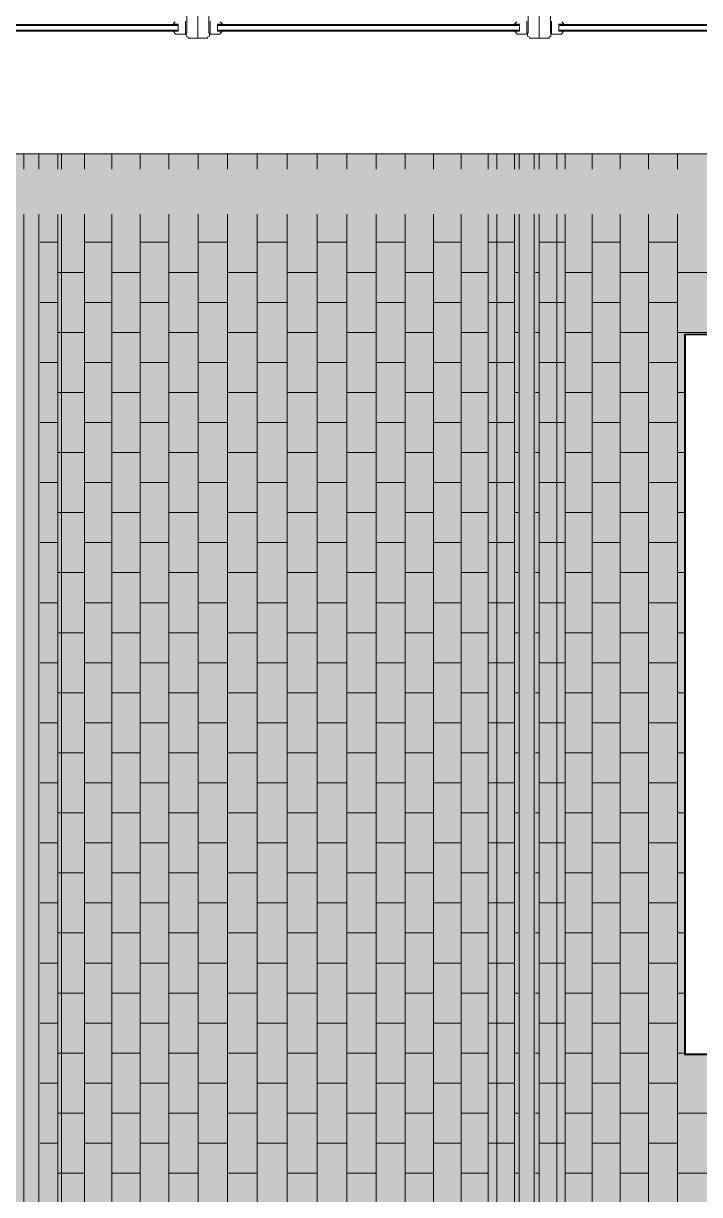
# Model space of a CAD drawing. Header units: inches. Extents: x -956 to 966, y -1111 to 895.
# Drawn here: x -744.9 to -654.8, y 658.8 to 814.8 of the extents above; entities that cross this region are included whole.
import ezdxf

# ---------------------------------------------------------------- set-up
doc = ezdxf.new("R2010")
doc.units = ezdxf.units.IN
doc.header["$MEASUREMENT"] = 0
doc.linetypes.add('Grid Line 1_4_', pattern=[0.4375, 0.25, -0.0625, 0.0625, -0.0625])
for name, color, linetype, lineweight in [('A-CLNG', 13, 'Continuous', 13), ('A-CLNG-PATT', 13, 'Continuous', 13), ('A-DETL-GENF', 92, 'Continuous', 13), ('A-GLAZ', 151, 'Continuous', 13), ('A-WALL', 113, 'Continuous', 13), ('E-LITE-EQPM', 33, 'Continuous', 9), ('S-GRID', 1, 'Continuous', 9)]:
    doc.layers.add(name, color=color, linetype=linetype, lineweight=lineweight)

# ---------------------------------------------------------------- blocks, each defined once
blk = doc.blocks.new('FP_1_5-7TH FLOOR TELECOM OVERHEAD ROUTING PLAN')
at = {"layer": 'A-CLNG-PATT', "color": 50}
for p, q in [((-676.18, 797.38), (-676.18, 795.34)), ((-672.7, 797.38), (-672.7, 795.34)), ((-669.1, 797.38), (-669.1, 795.34)), ((-665.39, 797.38), (-665.39, 795.34)), ((-661.61, 797.38), (-661.61, 795.34)), ((-657.74, 797.38), (-657.74, 795.34)), ((-676.18, 789.34), (-676.18, 542.63)), ((-672.7, 789.34), (-672.7, 542.63)), ((-669.1, 789.34), (-669.1, 542.63)), ((-665.39, 789.34), (-665.39, 542.63)), ((-661.61, 789.34), (-661.61, 542.63)), ((-657.74, 789.34), (-657.74, 542.63)), ((-673.82, 785.61), (-676.18, 785.61)), ((-672.7, 785.61), (-673.82, 785.61)), ((-665.39, 785.61), (-669.1, 785.61)), ((-657.74, 785.61), (-661.61, 785.61)), ((-676.18, 781.61), (-676.67, 781.61)), ((-669.1, 781.61), (-672.7, 781.61)), ((-661.61, 781.61), (-665.39, 781.61)), ((-653.83, 781.61), (-657.74, 781.61)), ((-673.82, 777.61), (-676.18, 777.61)), ((-672.7, 777.61), (-673.82, 777.61)), ((-665.39, 777.61), (-669.1, 777.61)), ((-657.74, 777.61), (-661.61, 777.61)), ((-676.18, 773.61), (-676.67, 773.61)), ((-669.1, 773.61), (-672.7, 773.61)), ((-661.61, 773.61), (-665.39, 773.61)), ((-653.83, 773.61), (-657.74, 773.61)), ((-673.82, 769.61), (-676.18, 769.61)), ((-672.7, 769.61), (-673.82, 769.61)), ((-665.39, 769.61), (-669.1, 769.61)), ((-657.74, 769.61), (-661.61, 769.61)), ((-676.18, 765.61), (-676.67, 765.61)), ((-669.1, 765.61), (-672.7, 765.61)), ((-661.61, 765.61), (-665.39, 765.61)), ((-656.8, 765.61), (-657.74, 765.61)), ((-673.82, 761.61), (-676.18, 761.61)), ((-672.7, 761.61), (-673.82, 761.61)), ((-665.39, 761.61), (-669.1, 761.61)), ((-657.74, 761.61), (-661.61, 761.61)), ((-676.18, 757.61), (-676.67, 757.61)), ((-669.1, 757.61), (-672.7, 757.61)), ((-661.61, 757.61), (-665.39, 757.61)), ((-656.8, 757.61), (-657.74, 757.61)), ((-673.82, 753.61), (-676.18, 753.61)), ((-672.7, 753.61), (-673.82, 753.61)), ((-665.39, 753.61), (-669.1, 753.61)), ((-657.74, 753.61), (-661.61, 753.61)), ((-676.18, 749.61), (-676.67, 749.61)), ((-669.1, 749.61), (-672.7, 749.61)), ((-661.61, 749.61), (-665.39, 749.61)), ((-656.8, 749.61), (-657.74, 749.61)), ((-673.82, 745.61), (-676.18, 745.61)), ((-672.7, 745.61), (-673.82, 745.61)), ((-665.39, 745.61), (-669.1, 745.61)), ((-657.74, 745.61), (-661.61, 745.61)), ((-676.18, 741.61), (-676.67, 741.61)), ((-669.1, 741.61), (-672.7, 741.61)), ((-661.61, 741.61), (-665.39, 741.61)), ((-656.8, 741.61), (-657.74, 741.61)), ((-673.82, 737.61), (-676.18, 737.61)), ((-672.7, 737.61), (-673.82, 737.61)), ((-665.39, 737.61), (-669.1, 737.61)), ((-657.74, 737.61), (-661.61, 737.61)), ((-676.18, 733.61), (-676.67, 733.61)), ((-669.1, 733.61), (-672.7, 733.61)), ((-661.61, 733.61), (-665.39, 733.61)), ((-656.8, 733.61), (-657.74, 733.61)), ((-673.82, 729.61), (-676.18, 729.61)), ((-672.7, 729.61), (-673.82, 729.61)), ((-665.39, 729.61), (-669.1, 729.61)), ((-657.74, 729.61), (-661.61, 729.61)), ((-676.18, 725.61), (-676.67, 725.61)), ((-669.1, 725.61), (-672.7, 725.61)), ((-661.61, 725.61), (-665.39, 725.61)), ((-656.8, 725.61), (-657.74, 725.61)), ((-673.82, 721.61), (-676.18, 721.61)), ((-672.7, 721.61), (-673.82, 721.61)), ((-665.39, 721.61), (-669.1, 721.61)), ((-657.74, 721.61), (-661.61, 721.61)), ((-676.18, 717.61), (-676.67, 717.61)), ((-669.1, 717.61), (-672.7, 717.61)), ((-661.61, 717.61), (-665.39, 717.61)), ((-656.8, 717.61), (-657.74, 717.61)), ((-673.82, 713.61), (-676.18, 713.61)), ((-672.7, 713.61), (-673.82, 713.61)), ((-665.39, 713.61), (-669.1, 713.61)), ((-657.74, 713.61), (-661.61, 713.61)), ((-676.18, 709.61), (-676.67, 709.61)), ((-669.1, 709.61), (-672.7, 709.61)), ((-661.61, 709.61), (-665.39, 709.61)), ((-656.8, 709.61), (-657.74, 709.61)), ((-673.82, 705.61), (-676.18, 705.61)), ((-672.7, 705.61), (-673.82, 705.61)), ((-665.39, 705.61), (-669.1, 705.61)), ((-657.74, 705.61), (-661.61, 705.61)), ((-676.18, 701.61), (-676.67, 701.61)), ((-669.1, 701.61), (-672.7, 701.61)), ((-661.61, 701.61), (-665.39, 701.61)), ((-656.8, 701.61), (-657.74, 701.61)), ((-673.82, 697.61), (-676.18, 697.61)), ((-672.7, 697.61), (-673.82, 697.61)), ((-665.39, 697.61), (-669.1, 697.61)), ((-657.74, 697.61), (-661.61, 697.61)), ((-676.18, 693.61), (-676.67, 693.61)), ((-669.1, 693.61), (-672.7, 693.61)), ((-661.61, 693.61), (-665.39, 693.61)), ((-656.8, 693.61), (-657.74, 693.61)), ((-673.82, 689.61), (-676.18, 689.61)), ((-672.7, 689.61), (-673.82, 689.61)), ((-665.39, 689.61), (-669.1, 689.61)), ((-657.74, 689.61), (-661.61, 689.61)), ((-676.18, 685.61), (-676.67, 685.61)), ((-669.1, 685.61), (-672.7, 685.61)), ((-661.61, 685.61), (-665.39, 685.61)), ((-656.8, 685.61), (-657.74, 685.61)), ((-673.82, 681.61), (-676.18, 681.61)), ((-672.7, 681.61), (-673.82, 681.61)), ((-665.39, 681.61), (-669.1, 681.61)), ((-657.74, 681.61), (-661.61, 681.61)), ((-676.18, 677.61), (-676.67, 677.61)), ((-669.1, 677.61), (-672.7, 677.61)), ((-661.61, 677.61), (-665.39, 677.61)), ((-656.8, 677.61), (-657.74, 677.61)), ((-673.82, 673.61), (-676.18, 673.61)), ((-672.7, 673.61), (-673.82, 673.61)), ((-665.39, 673.61), (-669.1, 673.61)), ((-657.74, 673.61), (-661.61, 673.61)), ((-676.18, 669.61), (-676.67, 669.61)), ((-669.1, 669.61), (-672.7, 669.61)), ((-661.61, 669.61), (-665.39, 669.61)), ((-653.83, 669.61), (-657.74, 669.61)), ((-673.82, 665.61), (-676.18, 665.61)), ((-672.7, 665.61), (-673.82, 665.61)), ((-665.39, 665.61), (-669.1, 665.61)), ((-657.74, 665.61), (-661.61, 665.61)), ((-676.18, 661.61), (-676.67, 661.61)), ((-669.1, 661.61), (-672.7, 661.61)), ((-661.61, 661.61), (-665.39, 661.61)), ((-653.83, 661.61), (-657.74, 661.61))]:
    blk.add_line(p, q, dxfattribs=at)
blk = doc.blocks.new('FP_1_6-7TH FLOOR TELECOM OVERHEAD ROUTING PLAN')
at = {"layer": 'A-CLNG-PATT', "color": 50}
for p, q in [((-740.31, 797.38), (-740.31, 795.34)), ((-736.76, 797.38), (-736.76, 795.34)), ((-733.11, 797.38), (-733.11, 795.34)), ((-729.35, 797.38), (-729.35, 795.34)), ((-725.52, 797.38), (-725.52, 795.34)), ((-721.63, 797.38), (-721.63, 795.34)), ((-717.69, 797.38), (-717.69, 795.34)), ((-713.73, 797.38), (-713.73, 795.34)), ((-709.75, 797.38), (-709.75, 795.34)), ((-705.77, 797.38), (-705.77, 795.34)), ((-701.82, 797.38), (-701.82, 795.34)), ((-697.9, 797.38), (-697.9, 795.34)), ((-694.04, 797.38), (-694.04, 795.34)), ((-690.25, 797.38), (-690.25, 795.34)), ((-686.55, 797.38), (-686.55, 795.34)), ((-682.95, 797.38), (-682.95, 795.34)), ((-679.47, 797.38), (-679.47, 795.34)), ((-740.31, 789.34), (-740.31, 542.63)), ((-736.76, 789.34), (-736.76, 542.63)), ((-733.11, 789.34), (-733.11, 542.63)), ((-729.35, 789.34), (-729.35, 542.63)), ((-725.52, 789.34), (-725.52, 542.63)), ((-721.63, 789.34), (-721.63, 542.63)), ((-717.69, 789.34), (-717.69, 542.63)), ((-713.73, 789.34), (-713.73, 542.63)), ((-709.75, 789.34), (-709.75, 542.63)), ((-705.77, 789.34), (-705.77, 542.63)), ((-701.82, 789.34), (-701.82, 542.63)), ((-697.9, 789.34), (-697.9, 542.63)), ((-694.04, 789.34), (-694.04, 542.63)), ((-690.25, 789.34), (-690.25, 542.63)), ((-686.55, 789.34), (-686.55, 542.63)), ((-682.95, 789.34), (-682.95, 542.63)), ((-679.47, 789.34), (-679.47, 542.63)), ((-740.31, 785.61), (-742.67, 785.61)), ((-733.11, 785.61), (-736.76, 785.61)), ((-725.52, 785.61), (-729.35, 785.61)), ((-717.69, 785.61), (-721.63, 785.61)), ((-709.75, 785.61), (-713.73, 785.61)), ((-701.82, 785.61), (-705.77, 785.61)), ((-694.04, 785.61), (-697.9, 785.61)), ((-686.55, 785.61), (-690.25, 785.61)), ((-681.82, 785.61), (-682.95, 785.61)), ((-679.47, 785.61), (-681.82, 785.61)), ((-739.84, 781.61), (-740.31, 781.61)), ((-736.76, 781.61), (-739.82, 781.61)), ((-729.35, 781.61), (-733.11, 781.61)), ((-721.63, 781.61), (-725.52, 781.61)), ((-713.73, 781.61), (-717.69, 781.61)), ((-705.77, 781.61), (-709.75, 781.61)), ((-697.9, 781.61), (-701.82, 781.61)), ((-690.25, 781.61), (-694.04, 781.61)), ((-682.95, 781.61), (-686.55, 781.61)), ((-678.97, 781.61), (-679.47, 781.61)), ((-740.31, 777.61), (-742.67, 777.61)), ((-733.11, 777.61), (-736.76, 777.61)), ((-725.52, 777.61), (-729.35, 777.61)), ((-717.69, 777.61), (-721.63, 777.61)), ((-709.75, 777.61), (-713.73, 777.61)), ((-701.82, 777.61), (-705.77, 777.61)), ((-694.04, 777.61), (-697.9, 777.61)), ((-686.55, 777.61), (-690.25, 777.61)), ((-681.82, 777.61), (-682.95, 777.61)), ((-679.47, 777.61), (-681.82, 777.61)), ((-739.84, 773.61), (-740.31, 773.61)), ((-736.76, 773.61), (-739.82, 773.61)), ((-729.35, 773.61), (-733.11, 773.61)), ((-721.63, 773.61), (-725.52, 773.61)), ((-713.73, 773.61), (-717.69, 773.61)), ((-705.77, 773.61), (-709.75, 773.61)), ((-697.9, 773.61), (-701.82, 773.61)), ((-690.25, 773.61), (-694.04, 773.61)), ((-682.95, 773.61), (-686.55, 773.61)), ((-678.97, 773.61), (-679.47, 773.61)), ((-740.31, 769.61), (-742.67, 769.61)), ((-733.11, 769.61), (-736.76, 769.61)), ((-725.52, 769.61), (-729.35, 769.61)), ((-717.69, 769.61), (-721.63, 769.61)), ((-709.75, 769.61), (-713.73, 769.61)), ((-701.82, 769.61), (-705.77, 769.61)), ((-694.04, 769.61), (-697.9, 769.61)), ((-686.55, 769.61), (-690.25, 769.61)), ((-681.82, 769.61), (-682.95, 769.61)), ((-679.47, 769.61), (-681.82, 769.61)), ((-739.84, 765.61), (-740.31, 765.61)), ((-736.76, 765.61), (-739.82, 765.61)), ((-729.35, 765.61), (-733.11, 765.61)), ((-721.63, 765.61), (-725.52, 765.61)), ((-713.73, 765.61), (-717.69, 765.61)), ((-705.77, 765.61), (-709.75, 765.61)), ((-697.9, 765.61), (-701.82, 765.61)), ((-690.25, 765.61), (-694.04, 765.61)), ((-682.95, 765.61), (-686.55, 765.61)), ((-678.97, 765.61), (-679.47, 765.61)), ((-740.31, 761.61), (-742.67, 761.61)), ((-733.11, 761.61), (-736.76, 761.61)), ((-725.52, 761.61), (-729.35, 761.61)), ((-717.69, 761.61), (-721.63, 761.61)), ((-709.75, 761.61), (-713.73, 761.61)), ((-701.82, 761.61), (-705.77, 761.61)), ((-694.04, 761.61), (-697.9, 761.61)), ((-686.55, 761.61), (-690.25, 761.61)), ((-681.82, 761.61), (-682.95, 761.61)), ((-679.47, 761.61), (-681.82, 761.61)), ((-739.84, 757.61), (-740.31, 757.61)), ((-736.76, 757.61), (-739.82, 757.61)), ((-729.35, 757.61), (-733.11, 757.61)), ((-721.63, 757.61), (-725.52, 757.61)), ((-713.73, 757.61), (-717.69, 757.61)), ((-705.77, 757.61), (-709.75, 757.61)), ((-697.9, 757.61), (-701.82, 757.61)), ((-690.25, 757.61), (-694.04, 757.61)), ((-682.95, 757.61), (-686.55, 757.61)), ((-678.97, 757.61), (-679.47, 757.61)), ((-740.31, 753.61), (-742.67, 753.61)), ((-733.11, 753.61), (-736.76, 753.61)), ((-725.52, 753.61), (-729.35, 753.61)), ((-717.69, 753.61), (-721.63, 753.61)), ((-709.75, 753.61), (-713.73, 753.61)), ((-701.82, 753.61), (-705.77, 753.61)), ((-694.04, 753.61), (-697.9, 753.61)), ((-686.55, 753.61), (-690.25, 753.61)), ((-681.82, 753.61), (-682.95, 753.61)), ((-679.47, 753.61), (-681.82, 753.61)), ((-739.84, 749.61), (-740.31, 749.61)), ((-736.76, 749.61), (-739.82, 749.61)), ((-729.35, 749.61), (-733.11, 749.61)), ((-721.63, 749.61), (-725.52, 749.61)), ((-713.73, 749.61), (-717.69, 749.61)), ((-705.77, 749.61), (-709.75, 749.61)), ((-697.9, 749.61), (-701.82, 749.61)), ((-690.25, 749.61), (-694.04, 749.61)), ((-682.95, 749.61), (-686.55, 749.61)), ((-678.97, 749.61), (-679.47, 749.61)), ((-740.31, 745.61), (-742.67, 745.61)), ((-733.11, 745.61), (-736.76, 745.61)), ((-725.52, 745.61), (-729.35, 745.61)), ((-717.69, 745.61), (-721.63, 745.61)), ((-709.75, 745.61), (-713.73, 745.61)), ((-701.82, 745.61), (-705.77, 745.61)), ((-694.04, 745.61), (-697.9, 745.61)), ((-686.55, 745.61), (-690.25, 745.61)), ((-681.82, 745.61), (-682.95, 745.61)), ((-679.47, 745.61), (-681.82, 745.61)), ((-739.84, 741.61), (-740.31, 741.61)), ((-736.76, 741.61), (-739.82, 741.61)), ((-729.35, 741.61), (-733.11, 741.61)), ((-721.63, 741.61), (-725.52, 741.61)), ((-713.73, 741.61), (-717.69, 741.61)), ((-705.77, 741.61), (-709.75, 741.61)), ((-697.9, 741.61), (-701.82, 741.61)), ((-690.25, 741.61), (-694.04, 741.61)), ((-682.95, 741.61), (-686.55, 741.61)), ((-678.97, 741.61), (-679.47, 741.61)), ((-740.31, 737.61), (-742.67, 737.61)), ((-733.11, 737.61), (-736.76, 737.61)), ((-725.52, 737.61), (-729.35, 737.61)), ((-717.69, 737.61), (-721.63, 737.61)), ((-709.75, 737.61), (-713.73, 737.61)), ((-701.82, 737.61), (-705.77, 737.61)), ((-694.04, 737.61), (-697.9, 737.61)), ((-686.55, 737.61), (-690.25, 737.61)), ((-681.82, 737.61), (-682.95, 737.61)), ((-679.47, 737.61), (-681.82, 737.61)), ((-739.84, 733.61), (-740.31, 733.61)), ((-736.76, 733.61), (-739.82, 733.61)), ((-729.35, 733.61), (-733.11, 733.61)), ((-721.63, 733.61), (-725.52, 733.61)), ((-713.73, 733.61), (-717.69, 733.61)), ((-705.77, 733.61), (-709.75, 733.61)), ((-697.9, 733.61), (-701.82, 733.61)), ((-690.25, 733.61), (-694.04, 733.61)), ((-682.95, 733.61), (-686.55, 733.61)), ((-678.97, 733.61), (-679.47, 733.61)), ((-740.31, 729.61), (-742.67, 729.61)), ((-733.11, 729.61), (-736.76, 729.61)), ((-725.52, 729.61), (-729.35, 729.61)), ((-717.69, 729.61), (-721.63, 729.61)), ((-709.75, 729.61), (-713.73, 729.61)), ((-701.82, 729.61), (-705.77, 729.61)), ((-694.04, 729.61), (-697.9, 729.61)), ((-686.55, 729.61), (-690.25, 729.61)), ((-681.82, 729.61), (-682.95, 729.61)), ((-679.47, 729.61), (-681.82, 729.61)), ((-739.84, 725.61), (-740.31, 725.61)), ((-736.76, 725.61), (-739.82, 725.61)), ((-729.35, 725.61), (-733.11, 725.61)), ((-721.63, 725.61), (-725.52, 725.61)), ((-713.73, 725.61), (-717.69, 725.61)), ((-705.77, 725.61), (-709.75, 725.61)), ((-697.9, 725.61), (-701.82, 725.61)), ((-690.25, 725.61), (-694.04, 725.61)), ((-682.95, 725.61), (-686.55, 725.61)), ((-678.97, 725.61), (-679.47, 725.61)), ((-740.31, 721.61), (-742.67, 721.61)), ((-733.11, 721.61), (-736.76, 721.61)), ((-725.52, 721.61), (-729.35, 721.61)), ((-717.69, 721.61), (-721.63, 721.61)), ((-709.75, 721.61), (-713.73, 721.61)), ((-701.82, 721.61), (-705.77, 721.61)), ((-694.04, 721.61), (-697.9, 721.61)), ((-686.55, 721.61), (-690.25, 721.61)), ((-681.82, 721.61), (-682.95, 721.61)), ((-679.47, 721.61), (-681.82, 721.61)), ((-739.84, 717.61), (-740.31, 717.61)), ((-736.76, 717.61), (-739.82, 717.61)), ((-729.35, 717.61), (-733.11, 717.61)), ((-721.63, 717.61), (-725.52, 717.61)), ((-713.73, 717.61), (-717.69, 717.61)), ((-705.77, 717.61), (-709.75, 717.61)), ((-697.9, 717.61), (-701.82, 717.61)), ((-690.25, 717.61), (-694.04, 717.61)), ((-682.95, 717.61), (-686.55, 717.61)), ((-678.97, 717.61), (-679.47, 717.61)), ((-740.31, 713.61), (-742.67, 713.61)), ((-733.11, 713.61), (-736.76, 713.61)), ((-725.52, 713.61), (-729.35, 713.61)), ((-717.69, 713.61), (-721.63, 713.61)), ((-709.75, 713.61), (-713.73, 713.61)), ((-701.82, 713.61), (-705.77, 713.61)), ((-694.04, 713.61), (-697.9, 713.61)), ((-686.55, 713.61), (-690.25, 713.61)), ((-681.82, 713.61), (-682.95, 713.61)), ((-679.47, 713.61), (-681.82, 713.61)), ((-739.84, 709.61), (-740.31, 709.61)), ((-736.76, 709.61), (-739.82, 709.61)), ((-729.35, 709.61), (-733.11, 709.61)), ((-721.63, 709.61), (-725.52, 709.61)), ((-713.73, 709.61), (-717.69, 709.61)), ((-705.77, 709.61), (-709.75, 709.61)), ((-697.9, 709.61), (-701.82, 709.61)), ((-690.25, 709.61), (-694.04, 709.61)), ((-682.95, 709.61), (-686.55, 709.61)), ((-678.97, 709.61), (-679.47, 709.61)), ((-740.31, 705.61), (-742.67, 705.61)), ((-733.11, 705.61), (-736.76, 705.61)), ((-725.52, 705.61), (-729.35, 705.61)), ((-717.69, 705.61), (-721.63, 705.61)), ((-709.75, 705.61), (-713.73, 705.61)), ((-701.82, 705.61), (-705.77, 705.61)), ((-694.04, 705.61), (-697.9, 705.61)), ((-686.55, 705.61), (-690.25, 705.61)), ((-681.82, 705.61), (-682.95, 705.61)), ((-679.47, 705.61), (-681.82, 705.61)), ((-739.84, 701.61), (-740.31, 701.61)), ((-736.76, 701.61), (-739.82, 701.61)), ((-729.35, 701.61), (-733.11, 701.61)), ((-721.63, 701.61), (-725.52, 701.61)), ((-713.73, 701.61), (-717.69, 701.61)), ((-705.77, 701.61), (-709.75, 701.61)), ((-697.9, 701.61), (-701.82, 701.61)), ((-690.25, 701.61), (-694.04, 701.61)), ((-682.95, 701.61), (-686.55, 701.61)), ((-678.97, 701.61), (-679.47, 701.61)), ((-740.31, 697.61), (-742.67, 697.61)), ((-733.11, 697.61), (-736.76, 697.61)), ((-725.52, 697.61), (-729.35, 697.61)), ((-717.69, 697.61), (-721.63, 697.61)), ((-709.75, 697.61), (-713.73, 697.61)), ((-701.82, 697.61), (-705.77, 697.61)), ((-694.04, 697.61), (-697.9, 697.61)), ((-686.55, 697.61), (-690.25, 697.61)), ((-681.82, 697.61), (-682.95, 697.61)), ((-679.47, 697.61), (-681.82, 697.61)), ((-739.84, 693.61), (-740.31, 693.61)), ((-736.76, 693.61), (-739.82, 693.61)), ((-729.35, 693.61), (-733.11, 693.61)), ((-721.63, 693.61), (-725.52, 693.61)), ((-713.73, 693.61), (-717.69, 693.61)), ((-705.77, 693.61), (-709.75, 693.61)), ((-697.9, 693.61), (-701.82, 693.61)), ((-690.25, 693.61), (-694.04, 693.61)), ((-682.95, 693.61), (-686.55, 693.61)), ((-678.97, 693.61), (-679.47, 693.61)), ((-740.31, 689.61), (-742.67, 689.61)), ((-733.11, 689.61), (-736.76, 689.61)), ((-725.52, 689.61), (-729.35, 689.61)), ((-717.69, 689.61), (-721.63, 689.61)), ((-709.75, 689.61), (-713.73, 689.61)), ((-701.82, 689.61), (-705.77, 689.61)), ((-694.04, 689.61), (-697.9, 689.61)), ((-686.55, 689.61), (-690.25, 689.61)), ((-681.82, 689.61), (-682.95, 689.61)), ((-679.47, 689.61), (-681.82, 689.61)), ((-739.84, 685.61), (-740.31, 685.61)), ((-736.76, 685.61), (-739.82, 685.61)), ((-729.35, 685.61), (-733.11, 685.61)), ((-721.63, 685.61), (-725.52, 685.61)), ((-713.73, 685.61), (-717.69, 685.61)), ((-705.77, 685.61), (-709.75, 685.61)), ((-697.9, 685.61), (-701.82, 685.61)), ((-690.25, 685.61), (-694.04, 685.61)), ((-682.95, 685.61), (-686.55, 685.61)), ((-678.97, 685.61), (-679.47, 685.61)), ((-740.31, 681.61), (-742.67, 681.61)), ((-733.11, 681.61), (-736.76, 681.61)), ((-725.52, 681.61), (-729.35, 681.61)), ((-717.69, 681.61), (-721.63, 681.61)), ((-709.75, 681.61), (-713.73, 681.61)), ((-701.82, 681.61), (-705.77, 681.61)), ((-694.04, 681.61), (-697.9, 681.61)), ((-686.55, 681.61), (-690.25, 681.61)), ((-681.82, 681.61), (-682.95, 681.61)), ((-679.47, 681.61), (-681.82, 681.61)), ((-739.84, 677.61), (-740.31, 677.61)), ((-736.76, 677.61), (-739.82, 677.61)), ((-729.35, 677.61), (-733.11, 677.61)), ((-721.63, 677.61), (-725.52, 677.61)), ((-713.73, 677.61), (-717.69, 677.61)), ((-705.77, 677.61), (-709.75, 677.61)), ((-697.9, 677.61), (-701.82, 677.61)), ((-690.25, 677.61), (-694.04, 677.61)), ((-682.95, 677.61), (-686.55, 677.61)), ((-678.97, 677.61), (-679.47, 677.61)), ((-740.31, 673.61), (-742.67, 673.61)), ((-733.11, 673.61), (-736.76, 673.61)), ((-725.52, 673.61), (-729.35, 673.61)), ((-717.69, 673.61), (-721.63, 673.61)), ((-709.75, 673.61), (-713.73, 673.61)), ((-701.82, 673.61), (-705.77, 673.61)), ((-694.04, 673.61), (-697.9, 673.61)), ((-686.55, 673.61), (-690.25, 673.61)), ((-681.82, 673.61), (-682.95, 673.61)), ((-679.47, 673.61), (-681.82, 673.61)), ((-739.84, 669.61), (-740.31, 669.61)), ((-736.76, 669.61), (-739.82, 669.61)), ((-729.35, 669.61), (-733.11, 669.61)), ((-721.63, 669.61), (-725.52, 669.61)), ((-713.73, 669.61), (-717.69, 669.61)), ((-705.77, 669.61), (-709.75, 669.61)), ((-697.9, 669.61), (-701.82, 669.61)), ((-690.25, 669.61), (-694.04, 669.61)), ((-682.95, 669.61), (-686.55, 669.61)), ((-678.97, 669.61), (-679.47, 669.61)), ((-740.31, 665.61), (-742.67, 665.61)), ((-733.11, 665.61), (-736.76, 665.61)), ((-725.52, 665.61), (-729.35, 665.61)), ((-717.69, 665.61), (-721.63, 665.61)), ((-709.75, 665.61), (-713.73, 665.61)), ((-701.82, 665.61), (-705.77, 665.61)), ((-694.04, 665.61), (-697.9, 665.61)), ((-686.55, 665.61), (-690.25, 665.61)), ((-681.82, 665.61), (-682.95, 665.61)), ((-679.47, 665.61), (-681.82, 665.61)), ((-739.84, 661.61), (-740.31, 661.61)), ((-736.76, 661.61), (-739.82, 661.61)), ((-729.35, 661.61), (-733.11, 661.61)), ((-721.63, 661.61), (-725.52, 661.61)), ((-713.73, 661.61), (-717.69, 661.61)), ((-705.77, 661.61), (-709.75, 661.61)), ((-697.9, 661.61), (-701.82, 661.61)), ((-690.25, 661.61), (-694.04, 661.61)), ((-682.95, 661.61), (-686.55, 661.61)), ((-678.97, 661.61), (-679.47, 661.61))]:
    blk.add_line(p, q, dxfattribs=at)
blk = doc.blocks.new('7th Floor Vault - 7th Floor Vault-2429340-7TH FLOOR TELECOM OVERHEAD ROUTING PLAN')
at = {"layer": 'A-CLNG', "color": 10, "lineweight": 9}
for p, q in [((-744.82, 795.34), (-744.82, 797.38)), ((-742.82, 795.34), (-742.82, 797.38)), ((-739.82, 795.34), (-739.82, 797.38)), ((-739.82, 795.34), (-739.82, 797.38)), ((-681.82, 795.34), (-681.82, 797.38)), ((-681.82, 795.34), (-681.82, 797.38)), ((-678.82, 795.34), (-678.82, 797.38)), ((-676.82, 795.34), (-676.82, 797.38)), ((-673.82, 795.34), (-673.82, 797.38)), ((-673.82, 795.34), (-673.82, 797.38)), ((-744.82, 542.63), (-744.82, 789.34)), ((-742.82, 542.63), (-742.82, 789.34)), ((-739.82, 542.63), (-739.82, 789.34)), ((-739.82, 542.63), (-739.82, 789.34)), ((-681.82, 542.63), (-681.82, 789.34)), ((-681.82, 542.63), (-681.82, 789.34)), ((-678.82, 542.63), (-678.82, 789.34)), ((-676.82, 542.63), (-676.82, 789.34)), ((-673.82, 542.63), (-673.82, 789.34)), ((-673.82, 542.63), (-673.82, 789.34))]:
    blk.add_line(p, q, dxfattribs=at)
for name in ['FP_1_6-7TH FLOOR TELECOM OVERHEAD ROUTING PLAN', 'FP_1_5-7TH FLOOR TELECOM OVERHEAD ROUTING PLAN']:
    blk.add_blockref(name, (0, 0), dxfattribs=at)
blk = doc.blocks.new('Lighting - Pendant-Finelite-HP4-D - HP-4 D-8_-SO-3000K-120-FA-SC-3361575-7TH FLOOR TELECOM OVERHEAD ROUTING PLAN')
at = {"layer": 'E-LITE-EQPM', "color": 9}
for p, q in [((48, 2), (-48, 2)), ((-48, 2), (-48, -2)), ((47.875, 1.875), (-47.875, 1.875)), ((-47.875, 1.875), (-47.875, -1.875)), ((-47.875, 1.875), (47.875, 1.875)), ((-47.875, -1.875), (-47.875, 1.875)), ((47.875, -1.875), (47.875, 1.875)), ((47.875, 1.875), (47.875, -1.875)), ((48, -2), (48, 2)), ((-48, -2), (48, -2)), ((-47.875, -1.875), (47.875, -1.875)), ((47.875, -1.875), (-47.875, -1.875))]:
    blk.add_line(p, q, dxfattribs=at)
blk = doc.blocks.new('Window_Double-Hung-3-Wide-Sterling_Kolbe - 11Ft 4 1_2In W x 6Ft 8 7_16In  H _UDH4036-3_-4393386-7TH FLOOR TELECOM OVERHEAD ROUTING PLAN')
at = {"layer": 'A-DETL-GENF', "lineweight": 9}
h = blk.add_hatch(color=256, dxfattribs=at)
h.paths.add_polyline_path([(12.24, -4.59), (12.24, -4.71), (52.24, -4.71), (52.24, -4.59), (30.05, -4.59)], flags=0)
h.paths.add_polyline_path([(12.24, -5.34), (12.24, -5.46), (52.24, -5.46), (52.24, -5.34), (30.05, -5.34)], flags=0)
h.paths.add_polyline_path([(12.24, -7.04), (12.24, -7.16), (52.24, -7.16), (52.24, -7.04), (30.05, -7.04)], flags=0)
h.paths.add_polyline_path([(12.24, -7.79), (12.24, -7.91), (52.24, -7.91), (52.24, -7.79), (30.05, -7.79)], flags=0)
h = blk.add_hatch(color=256, dxfattribs=at)
h.paths.add_polyline_path([(57.74, -4.59), (57.74, -4.71), (97.74, -4.71), (97.74, -4.59), (59.75, -4.59)], flags=0)
h.paths.add_polyline_path([(57.74, -5.34), (57.74, -5.46), (97.74, -5.46), (97.74, -5.34), (59.75, -5.34)], flags=0)
h.paths.add_polyline_path([(57.74, -7.04), (57.74, -7.16), (97.74, -7.16), (97.74, -7.04), (59.75, -7.04)], flags=0)
h.paths.add_polyline_path([(59.75, -7.79), (57.74, -7.79), (57.74, -7.91), (97.74, -7.91), (97.74, -7.79), (89.45, -7.79)], flags=0)
at = {"layer": 'A-GLAZ', "lineweight": 9}
h = blk.add_hatch(color=256, dxfattribs=at)
h.paths.add_polyline_path([(-33.26, -4.59), (-33.26, -4.71), (6.74, -4.71), (6.74, -4.59), (-29.35, -4.59)], flags=0)
h.paths.add_polyline_path([(-33.26, -5.34), (-33.26, -5.46), (6.74, -5.46), (6.74, -5.34), (-29.35, -5.34)], flags=0)
h.paths.add_polyline_path([(-29.35, -7.04), (-33.26, -7.04), (-33.26, -7.16), (6.74, -7.16), (6.74, -7.04), (0.35, -7.04)], flags=0)
h.paths.add_polyline_path([(-29.35, -7.79), (-33.26, -7.79), (-33.26, -7.91), (6.74, -7.91), (6.74, -7.79), (0.35, -7.79)], flags=0)
at = {"layer": 'A-DETL-GENF', "color": 9, "lineweight": 9}
for p, q in [((6.74, -4.59), (-33.26, -4.59)), ((-33.26, -4.59), (6.74, -4.59)), ((6.49, -4.27), (6.24, -4.52)), ((6.24, -4.52), (6.24, -4.59)), ((6.24, -4.59), (6.87, -4.59)), ((6.49, -4.18), (6.49, -4.27)), ((7.85, -4.18), (6.49, -4.18)), ((6.74, -4.71), (6.74, -4.59)), ((6.74, -4.59), (6.74, -4.71)), ((6.87, -4.59), (6.87, -5.52)), ((7.85, -5.9), (7.85, -4.18)), ((8.19, -3.78), (7.94, -3.94)), ((7.94, -3.94), (7.94, -4.3)), ((7.94, -4.3), (8.01, -4.3)), ((8.01, -4.3), (8.01, -8.46)), ((8.19, -3.66), (8.19, -3.78)), ((9.49, -3.66), (8.19, -3.66)), ((9.49, -3.66), (10.79, -3.66)), ((9.49, -9.53), (9.49, -3.66)), ((9.49, -9.53), (9.49, -3.66)), ((10.79, -3.66), (10.79, -3.78)), ((10.79, -3.78), (11.04, -3.94)), ((10.97, -4.3), (10.97, -8.46)), ((11.04, -4.3), (10.97, -4.3)), ((11.04, -3.94), (11.04, -4.3)), ((11.13, -4.18), (12.49, -4.18)), ((11.13, -5.9), (11.13, -4.18)), ((12.74, -4.59), (12.12, -4.59)), ((12.12, -4.59), (12.12, -5.52)), ((52.24, -4.59), (12.24, -4.59)), ((12.24, -4.59), (12.24, -4.71)), ((52.24, -4.59), (12.24, -4.59)), ((12.24, -4.59), (12.24, -4.71)), ((12.49, -4.18), (12.49, -4.27)), ((12.49, -4.27), (12.74, -4.52)), ((12.74, -4.52), (12.74, -4.59)), ((51.99, -4.27), (51.74, -4.52)), ((51.74, -4.52), (51.74, -4.59)), ((51.74, -4.59), (52.37, -4.59)), ((51.99, -4.18), (51.99, -4.27)), ((53.35, -4.18), (51.99, -4.18)), ((52.24, -4.71), (52.24, -4.59)), ((52.24, -4.71), (52.24, -4.59)), ((52.37, -4.59), (52.37, -5.52)), ((53.35, -5.9), (53.35, -4.18)), ((53.69, -3.78), (53.44, -3.94)), ((53.44, -3.94), (53.44, -4.3)), ((53.44, -4.3), (53.51, -4.3)), ((53.51, -4.3), (53.51, -8.46)), ((53.69, -3.66), (53.69, -3.78)), ((54.99, -3.66), (53.69, -3.66)), ((54.99, -9.53), (54.99, -3.66)), ((54.99, -3.66), (56.29, -3.66)), ((54.99, -9.53), (54.99, -3.66)), ((56.29, -3.66), (56.29, -3.78)), ((56.29, -3.78), (56.54, -3.94)), ((56.47, -4.3), (56.47, -8.46)), ((56.54, -4.3), (56.47, -4.3)), ((56.54, -3.94), (56.54, -4.3)), ((56.63, -4.18), (57.99, -4.18)), ((56.63, -5.9), (56.63, -4.18)), ((58.24, -4.59), (57.62, -4.59)), ((57.62, -4.59), (57.62, -5.52)), ((97.74, -4.59), (57.74, -4.59)), ((57.74, -4.59), (57.74, -4.71)), ((97.74, -4.59), (57.74, -4.59)), ((57.74, -4.59), (57.74, -4.71)), ((57.99, -4.18), (57.99, -4.27)), ((57.99, -4.27), (58.24, -4.52)), ((58.24, -4.52), (58.24, -4.59)), ((-33.26, -4.71), (6.74, -4.71)), ((6.74, -4.71), (-33.26, -4.71)), ((6.74, -5.34), (-33.26, -5.34)), ((-33.26, -5.34), (6.74, -5.34)), ((-33.26, -5.46), (6.74, -5.46)), ((6.74, -5.46), (-33.26, -5.46)), ((6.24, -5.59), (6.24, -5.52)), ((6.24, -5.52), (6.24, -5.59)), ((6.87, -5.52), (6.24, -5.52)), ((6.49, -5.84), (6.24, -5.59)), ((6.24, -5.59), (6.49, -5.84)), ((6.74, -5.46), (6.74, -5.34)), ((6.74, -5.34), (6.74, -5.46)), ((12.12, -5.52), (12.74, -5.52)), ((12.24, -4.71), (52.24, -4.71)), ((12.24, -4.71), (52.24, -4.71)), ((52.24, -5.34), (12.24, -5.34)), ((12.24, -5.34), (12.24, -5.46)), ((52.24, -5.34), (12.24, -5.34)), ((12.24, -5.34), (12.24, -5.46)), ((12.24, -5.46), (52.24, -5.46)), ((12.24, -5.46), (52.24, -5.46)), ((12.49, -5.84), (12.74, -5.59)), ((12.74, -5.59), (12.49, -5.84)), ((12.74, -5.59), (12.74, -5.52)), ((12.74, -5.52), (12.74, -5.59)), ((51.74, -5.59), (51.74, -5.52)), ((51.74, -5.52), (51.74, -5.59)), ((52.37, -5.52), (51.74, -5.52)), ((51.99, -5.84), (51.74, -5.59)), ((51.74, -5.59), (51.99, -5.84)), ((52.24, -5.46), (52.24, -5.34)), ((52.24, -5.46), (52.24, -5.34)), ((57.62, -5.52), (58.24, -5.52)), ((57.74, -4.71), (97.74, -4.71)), ((57.74, -4.71), (97.74, -4.71)), ((97.74, -5.34), (57.74, -5.34)), ((57.74, -5.34), (57.74, -5.46)), ((97.74, -5.34), (57.74, -5.34)), ((57.74, -5.34), (57.74, -5.46)), ((57.74, -5.46), (97.74, -5.46)), ((57.74, -5.46), (97.74, -5.46)), ((57.99, -5.84), (58.24, -5.59)), ((58.24, -5.59), (57.99, -5.84)), ((58.24, -5.59), (58.24, -5.52)), ((58.24, -5.52), (58.24, -5.59))]:
    blk.add_line(p, q, dxfattribs=at)

msp = doc.modelspace()

# ---------------------------------------------------------------- hatches: boundary and pattern name
at = {"layer": 'A-CLNG-PATT'}
h = msp.add_hatch(dxfattribs=at)
h.set_pattern_fill('FP1_12', color=253, style=0, pattern_type=2)
h.set_pattern_definition([(0, (0, 0), (30.72, 7.68), [1.267, -21.773, 1.267, -21.773, -122.88]), (0, (0, 0), (30.72, 7.68), [-46.08, 1.267, -44.813, 1.267, -21.773, -53.76]), (0, (0, 0), (30.72, 7.68), [-115.2, 1.267, -14.093, 1.267, -37.133]), (120, (11.52, 3.84), (-22.011075, 22.7643), [1.267, -21.773, 1.267, -21.773, -122.88]), (120, (11.52, 3.84), (-22.011075, 22.7643), [-46.08, 1.267, -44.813, 1.267, -21.773, -53.76]), (120, (11.52, 3.84), (-22.011075, 22.7643), [-115.2, 1.267, -14.093, 1.267, -37.133]), (240, (15.36, 19.2), (-8.708925, -30.4443), [1.267, -21.773, 1.267, -21.773, -122.88]), (240, (15.36, 19.2), (-8.708925, -30.4443), [-46.08, 1.267, -44.813, 1.267, -21.773, -53.76]), (240, (15.36, 19.2), (-8.708925, -30.4443), [-115.2, 1.267, -14.093, 1.267, -37.133])])
h.paths.add_polyline_path([(-294.34, -537.62), (-227.98, -537.62), (-227.98, -527.62), (-219.98, -527.62), (-219.98, -509.12), (-210.98, -509.12), (-210.98, -364.18), (-211.98, -364.18), (-211.98, -243.37), (-299.98, -243.37), (-299.98, -537.62)], flags=0)
h.paths.add_polyline_path([(-606.23, -537.62), (-602.07, -537.62), (-602.07, -532.87), (-606.23, -532.87), (-606.23, -535.37)], flags=0)
h.paths.add_polyline_path([(-561.64, -537.62), (-356.48, -537.62), (-356.48, -525.62), (-323.98, -525.62), (-323.98, -537.62), (-305.35, -537.62), (-305.35, -525.37), (-321.35, -525.37), (-321.35, -427.37), (-305.35, -427.37), (-305.35, -243.37), (-386.84, -243.37), (-386.84, -318.61), (-390.84, -318.61), (-390.84, -243.37), (-496.9, -243.37), (-496.9, -318.61), (-500.9, -318.61), (-500.9, -243.37), (-562.04, -243.37), (-562.04, -427.37), (-500.9, -427.37), (-500.9, -402.61), (-496.9, -402.61), (-496.9, -427.37), (-390.84, -427.37), (-390.84, -402.61), (-386.84, -402.61), (-386.84, -427.37), (-370.04, -427.37), (-370.04, -525.37), (-578.04, -525.37), (-578.04, -243.37), (-578.35, -243.37), (-578.35, -528.62), (-563.48, -528.62), (-563.48, -537.62)], flags=0)
h.paths.add_polyline_path([(-567.73, -537.62), (-567.73, -532.87), (-578.07, -532.87), (-578.07, -537.62), (-572.48, -537.62)], flags=0)
h.paths.add_polyline_path([(-352.23, -537.62), (-349.48, -537.62), (-349.48, -529.87), (-352.23, -529.87), (-352.23, -536.61)], flags=0)
h.paths.add_polyline_path([(-680.44, -535.37), (-610.48, -535.37), (-610.48, -528.62), (-583.23, -528.62), (-583.23, -526.62), (-662.91, -526.62), (-662.91, -498.61), (-665.8, -498.61), (-665.8, -402.61), (-661.8, -402.61), (-661.8, -428.62), (-583.23, -428.62), (-583.23, -422.62), (-598.91, -422.62), (-598.91, -386.62), (-662.91, -386.62), (-662.91, -318.61), (-665.8, -318.61), (-665.8, -243.37), (-666.35, -243.37), (-666.35, -246.62), (-730.35, -246.62), (-730.35, -243.37), (-762.35, -243.37), (-762.35, -246.62), (-771.86, -246.62), (-771.86, -288.62), (-694.91, -288.62), (-694.91, -386.62), (-790.91, -386.62), (-790.91, -288.62), (-775.86, -288.62), (-775.86, -246.62), (-842.35, -246.62), (-842.35, -243.37), (-853.35, -243.37), (-853.35, -535.37), (-710.14, -535.37)], flags=0)
h.paths.add_polyline_path([(-834.85, -526.62), (-850.85, -526.62), (-850.85, -428.62), (-706.85, -428.62), (-706.85, -526.62), (-828.94, -526.62)], flags=0)
h.paths.add_polyline_path([(-255.48, -481.68), (-256.53, -481.54), (-257.51, -481.14), (-258.35, -480.49), (-259, -479.65), (-259.4, -478.67), (-259.54, -477.62), (-259.4, -476.57), (-259, -475.59), (-258.35, -474.75), (-257.51, -474.1), (-256.53, -473.7), (-255.48, -473.56), (-254.43, -473.7), (-253.45, -474.1), (-252.6, -474.75), (-251.96, -475.59), (-251.55, -476.57), (-251.41, -477.62), (-251.55, -478.67), (-251.96, -479.65), (-252.6, -480.49), (-253.45, -481.14), (-254.43, -481.54)], flags=0)
h.paths.add_polyline_path([(-255.48, -421.68), (-256.53, -421.54), (-257.51, -421.14), (-258.35, -420.49), (-259, -419.65), (-259.4, -418.67), (-259.54, -417.62), (-259.4, -416.57), (-259, -415.59), (-258.35, -414.75), (-257.51, -414.1), (-256.53, -413.7), (-255.48, -413.56), (-254.43, -413.7), (-253.45, -414.1), (-252.6, -414.75), (-251.96, -415.59), (-251.55, -416.57), (-251.41, -417.62), (-251.55, -418.67), (-251.96, -419.65), (-252.6, -420.49), (-253.45, -421.14), (-254.43, -421.54)], flags=0)
h.paths.add_polyline_path([(-255.48, -361.68), (-256.53, -361.54), (-257.51, -361.14), (-258.35, -360.49), (-259, -359.65), (-259.4, -358.67), (-259.54, -357.62), (-259.4, -356.57), (-259, -355.59), (-258.35, -354.75), (-257.51, -354.1), (-256.53, -353.7), (-255.48, -353.56), (-254.43, -353.7), (-253.45, -354.1), (-252.6, -354.75), (-251.96, -355.59), (-251.55, -356.57), (-251.41, -357.62), (-251.55, -358.67), (-251.96, -359.65), (-252.6, -360.49), (-253.45, -361.14), (-254.43, -361.54)], flags=0)
h.paths.add_polyline_path([(-255.48, -301.68), (-256.53, -301.54), (-257.51, -301.14), (-258.35, -300.49), (-259, -299.65), (-259.4, -298.67), (-259.54, -297.62), (-259.4, -296.57), (-259, -295.59), (-258.35, -294.75), (-257.51, -294.1), (-256.53, -293.7), (-255.48, -293.56), (-254.43, -293.7), (-253.45, -294.1), (-252.6, -294.75), (-251.96, -295.59), (-251.55, -296.57), (-251.41, -297.62), (-251.55, -298.67), (-251.96, -299.65), (-252.6, -300.49), (-253.45, -301.14), (-254.43, -301.54)], flags=0)
h.paths.add_polyline_path([(-661.8, -288.62), (-598.91, -288.62), (-598.91, -252.62), (-583.23, -252.62), (-583.23, -243.37), (-661.8, -243.37), (-661.8, -282.19)], flags=0)
h.paths.add_polyline_path([(-258.35, -241.12), (-257.53, -241.12), (-258.35, -240.49), (-259, -239.65), (-259.4, -238.67), (-259.54, -237.62), (-259.4, -236.57), (-259, -235.59), (-258.35, -234.75), (-257.51, -234.1), (-256.53, -233.7), (-255.48, -233.56), (-254.43, -233.7), (-253.45, -234.1), (-252.6, -234.75), (-251.96, -235.59), (-251.55, -236.57), (-251.41, -237.62), (-251.55, -238.67), (-251.96, -239.65), (-252.6, -240.49), (-253.42, -241.12), (-211.98, -241.12), (-211.98, -209.62), (-299.98, -209.62), (-299.98, -241.12), (-259, -241.12)], flags=0)
h.paths.add_polyline_path([(-578.35, -241.12), (-578.04, -241.12), (-578.04, -231.37), (-562.04, -231.37), (-562.04, -241.12), (-500.9, -241.12), (-500.9, -222.61), (-496.9, -222.61), (-496.9, -241.12), (-390.84, -241.12), (-390.84, -222.61), (-386.84, -222.61), (-386.84, -241.12), (-305.35, -241.12), (-305.35, -209.62), (-363.1, -209.62), (-363.1, -212.62), (-337.6, -212.62), (-337.6, -238.12), (-363.1, -238.12), (-363.1, -213.62), (-559.1, -213.62), (-559.1, -209.62), (-578.35, -209.62), (-578.35, -235.91)], flags=0)
h.paths.add_polyline_path([(-621.04, -241.12), (-583.23, -241.12), (-583.23, -209.62), (-666.35, -209.62), (-666.35, -241.12), (-665.8, -241.12), (-665.8, -222.61), (-661.8, -222.61), (-661.8, -241.12), (-650.74, -241.12)], flags=0)
h.paths.add_polyline_path([(-842.35, -241.12), (-842.35, -209.62), (-853.35, -209.62), (-853.35, -241.12)], flags=0)
h.paths.add_polyline_path([(-762.35, -241.12), (-730.35, -241.12), (-730.35, -209.62), (-762.35, -209.62), (-762.35, -222.78)], flags=0)
h.paths.add_polyline_path([(-578.35, -207.37), (-559.1, -207.37), (-559.1, -197.62), (-578.35, -197.62), (-578.35, -202.98)], flags=0)
h.paths.add_polyline_path([(-363.1, -207.37), (-305.35, -207.37), (-305.35, -197.62), (-363.1, -197.62), (-363.1, -202.98)], flags=0)
h.paths.add_polyline_path([(-294.34, -207.37), (-211.98, -207.37), (-211.98, -186.24), (-210.98, -186.24), (-210.98, -48.37), (45.27, -48.37), (45.27, -53.62), (99.27, -53.62), (99.27, -48.37), (317.04, -48.37), (317.04, 11.88), (228.2, 11.88), (228.2, 5.39), (224.2, 5.39), (224.2, 11.88), (-11.8, 11.88), (-11.8, 5.39), (-15.8, 5.39), (-15.8, 11.88), (-363.1, 11.88), (-363.1, 37.38), (-340.48, 37.38), (-340.48, 40.38), (-412.8, 40.38), (-412.8, 8.88), (-336.96, 8.84), (-336.96, 6.63), (-412.8, 6.63), (-412.8, 5.39), (-416.8, 5.39), (-416.8, 6.63), (-532.8, 6.63), (-532.8, 5.39), (-536.8, 5.39), (-536.8, 6.63), (-652.8, 6.63), (-652.8, 5.39), (-656.8, 5.39), (-656.8, 6.63), (-772.86, 6.63), (-772.86, 5.39), (-776.86, 5.39), (-776.86, 6.63), (-853.35, 6.63), (-853.35, -192.24), (-838.91, -192.24), (-838.91, -190.24), (-318.91, -190.24), (-318.91, -192.24), (-299.98, -192.24), (-299.98, -207.37)], flags=0)
h.paths.add_polyline_path([(-583.23, -207.37), (-583.23, -197.62), (-666.35, -197.62), (-666.35, -207.37), (-591.34, -207.37)], flags=0)
h.paths.add_polyline_path([(-853.35, -207.37), (-842.35, -207.37), (-842.35, -197.62), (-853.35, -197.62), (-853.35, -202.98)], flags=0)
h.paths.add_polyline_path([(-739.84, -207.37), (-730.35, -207.37), (-730.35, -197.62), (-762.35, -197.62), (-762.35, -207.37)], flags=0)
h.paths.add_polyline_path([(-772.92, -162.61), (-776.8, -162.61), (-776.8, -66.61), (-772.8, -66.61), (-772.8, -162.61)], flags=0)
h.paths.add_polyline_path([(-532.92, -162.61), (-536.8, -162.61), (-536.8, -66.61), (-532.8, -66.61), (-532.8, -162.61)], flags=0)
h.paths.add_polyline_path([(-656.8, -162.61), (-656.8, -66.61), (-652.8, -66.61), (-652.8, -162.61), (-656.67, -162.61)], flags=0)
h.paths.add_polyline_path([(-416.8, -162.61), (-416.8, -66.61), (-412.8, -66.61), (-412.8, -162.61), (-416.67, -162.61)], flags=0)
h.paths.add_polyline_path([(-280.92, -162.61), (-284.8, -162.61), (-284.8, -66.61), (-280.8, -66.61), (-280.8, -162.61), (-280.92, -162.61)], flags=0)
h.paths.add_polyline_path([(-769.54, 8.88), (-656.8, 8.88), (-656.8, 40.38), (-772.86, 40.38), (-772.86, 8.88)], flags=0)
h.paths.add_polyline_path([(-621.04, 8.88), (-536.8, 8.88), (-536.8, 40.38), (-652.8, 40.38), (-652.8, 8.88), (-650.74, 8.88)], flags=0)
h.paths.add_polyline_path([(-776.86, 8.88), (-776.86, 40.38), (-853.35, 40.38), (-853.35, 8.88), (-799.24, 8.88)], flags=0)
h.paths.add_polyline_path([(-416.8, 8.88), (-416.8, 40.38), (-532.8, 40.38), (-532.8, 8.88), (-442.84, 8.88)], flags=0)
h.paths.add_polyline_path([(121.46, 14.13), (224.2, 14.13), (224.2, 35.13), (116.9, 35.13), (116.9, 14.13)], flags=0)
h.paths.add_polyline_path([(62.06, 14.13), (91.4, 14.13), (91.4, 35.13), (-11.8, 35.13), (-11.8, 14.13), (32.36, 14.13)], flags=0)
h.paths.add_polyline_path([(-95.08, 14.13), (-15.8, 14.13), (-15.8, 35.13), (-95.08, 35.13), (-95.08, 27.07), (-124.33, 27.07), (-124.33, 14.13), (-116.14, 14.13)], flags=0)
h.paths.add_polyline_path([(228.2, 14.13), (317.04, 14.13), (317.04, 35.13), (228.2, 35.13), (228.2, 34.65)], flags=0)
h.paths.add_polyline_path([(-335.1, 17.26), (-335.1, 41.51), (-335.6, 41.51), (-335.6, 17.26)], flags=0)
h.paths.add_polyline_path([(94.52, 34.26), (114.65, 34.26), (114.65, 35.13), (93.65, 35.13), (93.65, 34.26)], flags=0)
h.paths.add_polyline_path([(240.26, 37.38), (317.04, 37.38), (317.04, 58.26), (315.04, 58.26), (315.04, 261.88), (228.2, 261.88), (228.2, 173.39), (224.2, 173.39), (224.2, 261.88), (-11.8, 261.88), (-11.8, 173.39), (-15.8, 173.39), (-15.8, 261.88), (-95.08, 261.88), (-95.08, 225.07), (-94.33, 225.05), (-94.33, 126.07), (-95.08, 126.07), (-95.08, 37.38), (-15.8, 37.38), (-15.8, 101.39), (-11.8, 101.39), (-11.8, 37.38), (224.2, 37.38), (224.2, 101.39), (228.2, 101.39), (228.2, 37.38)], flags=0)
h.paths.add_polyline_path([(-412.8, 42.63), (-340.48, 42.63), (-340.48, 256.63), (-412.8, 256.63), (-412.8, 173.39), (-416.8, 173.39), (-416.8, 256.63), (-532.8, 256.63), (-532.8, 173.39), (-536.8, 173.39), (-536.8, 256.63), (-652.8, 256.63), (-652.8, 173.39), (-656.8, 173.39), (-656.8, 256.63), (-772.8, 256.63), (-772.8, 173.39), (-776.8, 173.39), (-776.8, 256.63), (-853.35, 256.63), (-853.35, 42.63), (-776.86, 42.63), (-776.86, 101.39), (-772.86, 101.39), (-772.86, 42.63), (-656.8, 42.63), (-656.8, 101.39), (-652.8, 101.39), (-652.8, 42.63), (-536.8, 42.63), (-536.8, 101.39), (-532.8, 101.39), (-532.8, 42.63), (-416.8, 42.63), (-416.8, 101.39), (-412.8, 101.39), (-412.8, 74.26)], flags=0)
h.paths.add_polyline_path([(108.08, 52.39), (104.2, 52.39), (104.2, 100.39), (108.2, 100.39), (108.2, 52.39)], flags=0)
h.paths.add_polyline_path([(106.61, 173.39), (104.2, 173.39), (104.2, 221.39), (108.2, 221.39), (108.2, 173.39), (108.08, 173.39)], flags=0)
h.paths.add_polyline_path([(-652.8, 258.88), (-536.8, 258.88), (-536.8, 269.39), (-532.8, 269.39), (-532.8, 258.88), (-416.8, 258.88), (-416.8, 269.39), (-412.8, 269.39), (-412.8, 258.88), (-340.48, 258.88), (-340.48, 261.88), (-363.1, 261.88), (-363.1, 287.38), (-340.48, 287.38), (-340.48, 290.38), (-853.35, 290.38), (-853.35, 258.88), (-776.8, 258.88), (-776.8, 269.39), (-772.8, 269.39), (-772.8, 258.88), (-656.8, 258.88), (-656.8, 269.39), (-652.8, 269.39), (-652.8, 269.26)], flags=0)
h.paths.add_polyline_path([(-27.04, 264.13), (-15.8, 264.13), (-15.8, 269.39), (-11.8, 269.39), (-11.8, 264.13), (93.04, 264.13), (93.04, 285.13), (-95.08, 285.13), (-95.08, 264.13), (-48.94, 264.13)], flags=0)
h.paths.add_polyline_path([(315.04, 264.13), (315.04, 285.13), (116.9, 285.13), (116.9, 264.13), (224.2, 264.13), (224.2, 269.39), (228.2, 269.39), (228.2, 264.13), (299.66, 264.13)], flags=0)
h.paths.add_polyline_path([(-55.95, 287.38), (315.04, 287.38), (315.04, 490.26), (317.04, 490.26), (317.04, 506.51), (-95.08, 506.51), (-95.08, 423.07), (-94.33, 423.05), (-94.33, 324.07), (-95.08, 324.07), (-95.08, 287.38), (-56.74, 287.38)], flags=0)
h.paths.add_polyline_path([(-383.44, 292.63), (-340.48, 292.63), (-340.49, 506.51), (-853.35, 506.51), (-853.35, 292.63), (-413.14, 292.63)], flags=0)
h.paths.add_polyline_path([(-772.92, 341.39), (-776.8, 341.39), (-776.8, 437.39), (-772.8, 437.39), (-772.8, 341.39), (-772.92, 341.39)], flags=0)
h.paths.add_polyline_path([(-656.8, 341.39), (-656.8, 437.39), (-652.8, 437.39), (-652.8, 341.39), (-656.67, 341.39)], flags=0)
h.paths.add_polyline_path([(-536.67, 341.39), (-536.8, 341.39), (-536.8, 437.39), (-532.8, 437.39), (-532.8, 341.39), (-532.92, 341.39)], flags=0)
h.paths.add_polyline_path([(-416.8, 341.39), (-416.8, 437.39), (-412.8, 437.39), (-412.8, 341.39), (-416.67, 341.39)], flags=0)
h.paths.add_polyline_path([(108.2, 343.86), (104.2, 343.86), (104.2, 439.86), (108.2, 439.86), (108.2, 343.98)], flags=0)
h.paths.add_polyline_path([(-11.92, 343.86), (-15.8, 343.86), (-15.8, 439.86), (-11.8, 439.86), (-11.8, 343.86), (-11.92, 343.86)], flags=0)
h.paths.add_polyline_path([(224.2, 343.86), (224.2, 439.86), (228.2, 439.86), (228.2, 343.86), (224.33, 343.86)], flags=0)
h.paths.add_polyline_path([(306.4, 508.76), (317.04, 508.76), (317.04, 537.38), (407.03, 537.38), (407.03, 540.38), (228.2, 540.38), (228.2, 511.86), (224.2, 511.86), (224.2, 540.38), (-11.8, 540.38), (-11.8, 511.86), (-15.8, 511.86), (-15.8, 540.38), (-412.8, 540.38), (-412.8, 509.39), (-416.8, 509.39), (-416.8, 540.38), (-532.8, 540.38), (-532.8, 509.39), (-536.8, 509.39), (-536.8, 540.38), (-652.8, 540.38), (-652.8, 509.39), (-656.8, 509.39), (-656.8, 540.38), (-772.86, 540.38), (-772.86, 509.39), (-776.86, 509.39), (-776.86, 540.38), (-853.35, 540.38), (-853.35, 508.76), (-340.48, 508.76), (-340.48, 511.88), (-363.1, 511.88), (-363.1, 537.38), (-129.71, 537.38), (-129.71, 536.38), (-124.33, 536.38), (-124.33, 522.07), (-95.08, 522.07), (-95.08, 508.76), (299.66, 508.76)], flags=0)
h.paths.add_polyline_path([(93.65, 511.88), (91.4, 511.88), (91.4, 537.38), (116.9, 537.38), (116.9, 511.88), (114.65, 511.88)], flags=0)
h.paths.add_polyline_path([(589.87, 537.38), (589.87, 540.38), (555.53, 540.38), (555.53, 537.38), (581.81, 537.38)], flags=0)
h.paths.add_polyline_path([(294.27, 542.63), (407.03, 542.63), (407.03, 567.38), (464.2, 567.38), (464.2, 607.86), (468.2, 607.86), (468.2, 567.38), (554.2, 567.38), (554.2, 607.86), (558.2, 607.86), (558.2, 559.86), (555.53, 559.86), (555.53, 542.63), (589.87, 542.63), (589.87, 797.38), (-167.83, 797.38), (-167.83, 645.01), (-334.83, 645.01), (-334.83, 797.38), (-851.35, 797.38), (-851.35, 795.38), (-853.35, 795.38), (-853.35, 542.63), (-776.86, 542.63), (-776.86, 605.39), (-772.86, 605.39), (-772.86, 542.63), (-656.8, 542.63), (-656.8, 605.39), (-652.8, 605.39), (-652.8, 542.63), (-536.8, 542.63), (-536.8, 605.39), (-532.8, 605.39), (-532.8, 542.63), (-416.8, 542.63), (-416.8, 605.39), (-412.8, 605.39), (-412.8, 542.63), (-15.8, 542.63), (-15.8, 607.86), (-11.8, 607.86), (-11.8, 542.63), (224.2, 542.63), (224.2, 607.86), (228.2, 607.86), (228.2, 542.63), (269.96, 542.63)], flags=0)
h.paths.add_polyline_path([(-251.8, 559.86), (-255.8, 559.86), (-255.8, 607.86), (-251.8, 607.86), (-251.8, 559.98)], flags=0)
h.paths.add_polyline_path([(-131.8, 559.86), (-135.8, 559.86), (-135.8, 607.86), (-131.8, 607.86), (-131.8, 559.98)], flags=0)
h.paths.add_polyline_path([(104.33, 559.86), (104.2, 559.86), (104.2, 607.86), (108.2, 607.86), (108.2, 559.86), (106.61, 559.86)], flags=0)
h.paths.add_polyline_path([(344.2, 559.86), (344.2, 607.86), (348.2, 607.86), (348.2, 559.86), (344.33, 559.86)], flags=0)
h.paths.add_polyline_path([(-776.8, 677.39), (-776.8, 773.39), (-772.8, 773.39), (-772.8, 677.39), (-776.67, 677.39)], flags=0)
h.paths.add_polyline_path([(-656.67, 677.39), (-656.8, 677.39), (-656.8, 773.39), (-652.8, 773.39), (-652.8, 677.39), (-652.92, 677.39)], flags=0)
h.paths.add_polyline_path([(-536.67, 677.39), (-536.8, 677.39), (-536.8, 773.39), (-532.8, 773.39), (-532.8, 677.39), (-532.92, 677.39)], flags=0)
h.paths.add_polyline_path([(-416.67, 679.86), (-416.8, 679.86), (-416.8, 775.86), (-412.8, 775.86), (-412.8, 679.86), (-413.14, 679.86)], flags=0)
h.paths.add_polyline_path([(-135.67, 679.86), (-135.8, 679.86), (-135.8, 775.86), (-131.8, 775.86), (-131.8, 679.86), (-131.92, 679.86)], flags=0)
h.paths.add_polyline_path([(-11.92, 679.86), (-15.8, 679.86), (-15.8, 775.86), (-11.8, 775.86), (-11.8, 679.86)], flags=0)
h.paths.add_polyline_path([(106.61, 679.86), (104.2, 679.86), (104.2, 775.86), (108.2, 775.86), (108.2, 679.86), (108.08, 679.86)], flags=0)
h.paths.add_polyline_path([(228.08, 679.86), (224.2, 679.86), (224.2, 775.86), (228.2, 775.86), (228.2, 679.86), (228.08, 679.86)], flags=0)
h.paths.add_polyline_path([(348.08, 679.86), (344.2, 679.86), (344.2, 775.86), (348.2, 775.86), (348.2, 679.86), (348.08, 679.86)], flags=0)
h.paths.add_polyline_path([(464.2, 679.86), (464.2, 775.86), (468.2, 775.86), (468.2, 679.86), (464.33, 679.86)], flags=0)
h.paths.add_polyline_path([(-848.93, 741.36), (-848.94, 741.36), (-848.93, 789.36), (-848.49, 789.36), (-848.5, 741.36), (-848.89, 741.36)], flags=0)

# ---------------------------------------------------------------- linework, layer by layer
at = {"layer": 'A-WALL', "color": 9, "lineweight": 9}
msp.add_line((-767.16, 797.38), (-630.66, 797.38), dxfattribs=at)
msp.add_line((-767.16, 797.38), (-630.66, 797.38), dxfattribs=at)
at = {"layer": 'S-GRID', "linetype": 'Grid Line 1_4_'}
msp.add_line((965.79, 797.38), (-931.82, 797.38), dxfattribs=at)

# ---------------------------------------------------------------- block references
at = {"layer": 'A-CLNG', "color": 10, "lineweight": 9}
msp.add_blockref('7th Floor Vault - 7th Floor Vault-2429340-7TH FLOOR TELECOM OVERHEAD ROUTING PLAN', (0, 0), dxfattribs=at)
at = {"layer": 'A-GLAZ', "color": 9, "lineweight": 9, "rotation": 180}
msp.add_blockref('Window_Double-Hung-3-Wide-Sterling_Kolbe - 11Ft 4 1_2In W x 6Ft 8 7_16In  H _UDH4036-3_-4393386-7TH FLOOR TELECOM OVERHEAD ROUTING PLAN', (-666.67, 809.15), dxfattribs=at)
at = {"layer": 'E-LITE-EQPM', "color": 9, "extrusion": (0, 0, -1), "rotation": 269.9999999999999}
msp.add_blockref('Lighting - Pendant-Finelite-HP4-D - HP-4 D-8_-SO-3000K-120-FA-SC-3361575-7TH FLOOR TELECOM OVERHEAD ROUTING PLAN', (654.8, 725.39), dxfattribs=at)

doc.saveas('drawing.dxf')
